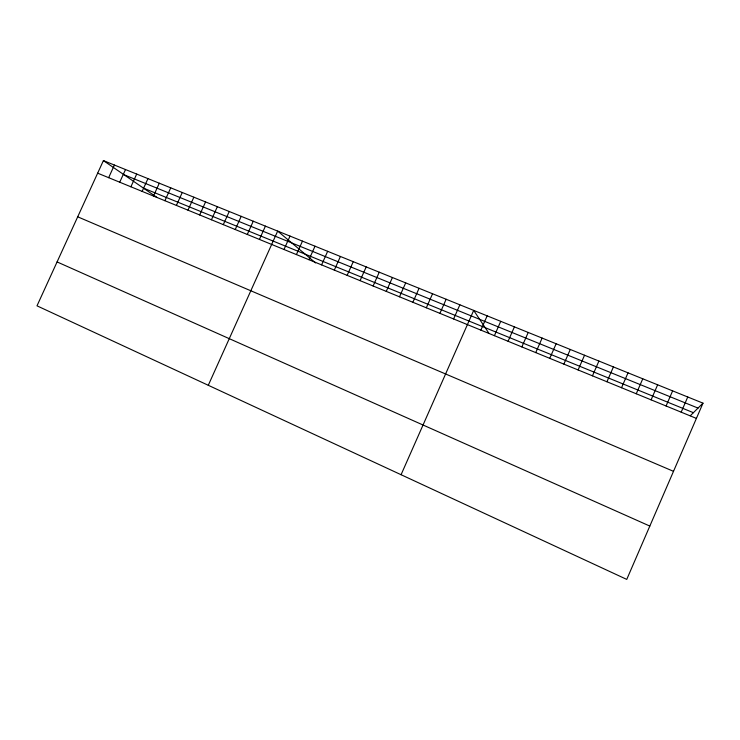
<?xml version="1.0" encoding="UTF-8"?>
<svg xmlns="http://www.w3.org/2000/svg" width="740" height="740" viewBox="0 0 740 740"><rect width="100%" height="100%" fill="white"/><g stroke="black" fill="none" stroke-linecap="round" stroke-linejoin="round"><path stroke-width="1.11" d="M666.074 405.983L672.632 390.877M681.179 412.161L687.747 396.992M703 403.161L626.752 579.402L37 305.833L103.406 160.599L703 403.161L690.291 415.76M606.939 381.757L613.414 366.92M621.535 387.732L628.029 372.831M636.252 393.763L642.773 378.797M651.098 399.85L657.638 384.809M563.871 364.117L570.281 349.465M578.107 369.945L584.545 355.237M592.462 375.828L598.919 361.055M521.857 346.912L528.212 332.454M535.741 352.601L542.124 338.078M549.746 358.336L556.147 343.749M401.071 474.719L473.693 310.393L488.918 333.287M480.861 330.114L487.161 315.841M494.413 335.673L500.73 321.336M508.075 341.269L514.42 326.867M412.865 302.272L419.071 288.295M426.332 307.785L432.558 293.752M439.911 313.353L446.155 299.256M453.611 318.959L459.873 304.806M373.108 285.992L379.259 272.19M386.252 291.375L392.422 277.519M399.507 296.796L405.696 282.884M321.586 264.883L327.663 251.313M334.314 270.1L340.409 256.475M347.143 275.354L353.257 261.673M360.075 280.645L366.207 266.909M208.282 385.29L277.676 231.093L315.601 262.931M284.003 249.491L290.025 236.088M296.425 254.579L302.475 241.129M308.959 259.712L315.018 246.198M223.295 224.627L229.233 211.501M235.246 229.52L241.203 216.339M247.299 234.46L253.265 221.223M259.435 239.427L265.42 226.135M176.398 205.415L182.262 192.493M187.988 210.169L193.871 197.192M199.671 214.952L205.563 201.928M211.437 219.771L217.357 206.691M119.732 182.207L125.513 169.543M130.897 186.785L136.697 174.067M142.145 191.392L147.954 178.618M153.476 196.026L159.304 183.206M164.891 200.707L170.737 187.84M108.65 177.674L114.413 165.048M123.987 174.742L698.024 408.092M143.495 188.145L693.389 412.68M97.652 173.169L696.405 418.405M77.7 216.811L673.502 471.334M57.082 261.923L649.822 526.075M103.406 160.599L156.713 197.238"/></g></svg>
